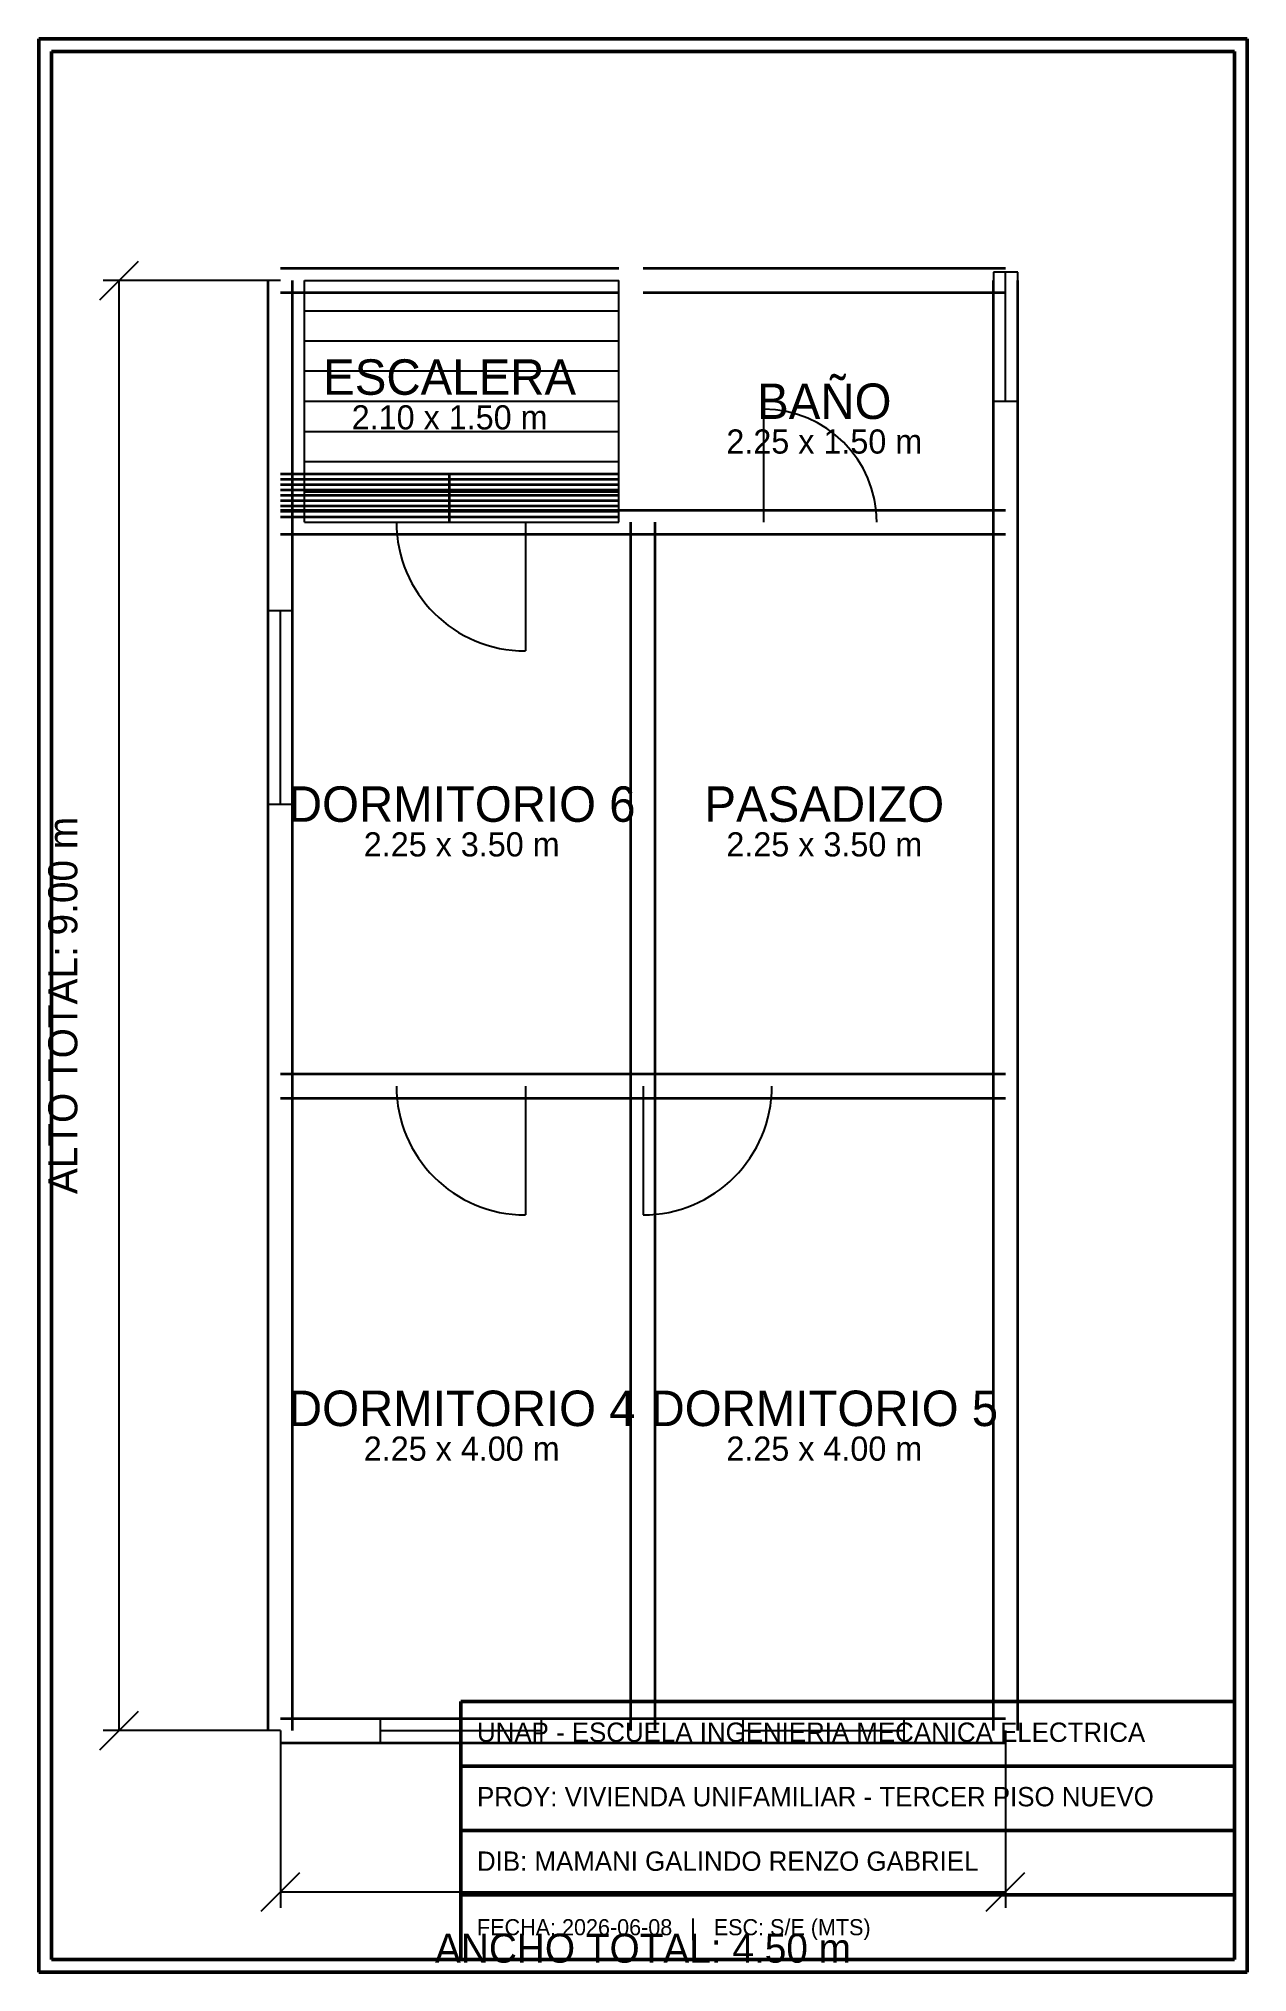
# Model space of a CAD drawing. Header units: metres. Extents: x -1.5 to 6, y -1.5 to 10.5.
import ezdxf
from ezdxf.enums import TextEntityAlignment as Align

# ---------------------------------------------------------------- set-up
doc = ezdxf.new("R2010")
doc.units = ezdxf.units.M
for name, color, linetype, true_color in [('COTAS', 8, 'Continuous', 0x666666), ('ESCALERAS', 7, 'Continuous', 0x000000), ('PUERTAS', 7, 'Continuous', 0x000000), ('TEXTOS', 7, 'Continuous', 0x000000), ('VENTANAS', 7, 'Continuous', 0x000000)]:
    doc.layers.add(name, color=color, linetype=linetype, true_color=true_color)
doc.layers.add('MARCO', color=7, linetype='Continuous', lineweight=50, true_color=0x000000)
doc.layers.add('MUROS', color=7, linetype='Continuous', lineweight=35, true_color=0x000000)

msp = doc.modelspace()

# ---------------------------------------------------------------- linework, layer by layer
at = {"layer": 'COTAS'}
for p, q in [((-1.12, 8.88), (-0.88, 9.12)), ((0, 9), (-1.1, 9)), ((-1, 0), (-1, 9)), ((-1.12, -0.12), (-0.88, 0.12)), ((0, 0), (-1.1, 0)), ((0, 0), (0, -1.1)), ((4.5, 0), (4.5, -1.1)), ((-0.12, -1.12), (0.12, -0.88)), ((4.38, -1.12), (4.62, -0.88)), ((0, -1), (4.5, -1))]:
    msp.add_line(p, q, dxfattribs=at)
at = {"layer": 'ESCALERAS'}
for p, q in [((0.15, 7.5), (0.15, 9)), ((0.15, 9), (2.1, 9)), ((2.1, 7.5), (2.1, 9)), ((0.15, 8.812), (2.1, 8.812)), ((0.15, 8.625), (2.1, 8.625)), ((0.15, 8.438), (2.1, 8.438)), ((0.15, 8.25), (2.1, 8.25)), ((0.15, 8.062), (2.1, 8.062)), ((0.15, 7.875), (2.1, 7.875)), ((0.15, 7.688), (2.1, 7.688)), ((0.15, 7.5), (2.1, 7.5))]:
    msp.add_line(p, q, dxfattribs=at)
at = {"layer": 'MARCO'}
for p, q in [((6, 10.5), (-1.5, 10.5)), ((-1.5, 10.5), (-1.5, -1.5)), ((6, -1.5), (6, 10.5)), ((5.92, 10.42), (-1.42, 10.42)), ((-1.42, 10.42), (-1.42, -1.42)), ((5.92, -1.42), (5.92, 10.42)), ((1.12, -1.42), (1.12, 0.18)), ((1.12, 0.18), (5.92, 0.18)), ((1.12, -0.22), (5.92, -0.22)), ((1.12, -0.62), (5.92, -0.62)), ((1.12, -1.02), (5.92, -1.02)), ((-1.42, -1.42), (5.92, -1.42)), ((-1.5, -1.5), (6, -1.5))]:
    msp.add_line(p, q, dxfattribs=at)
at = {"layer": 'MUROS'}
for p, q in [((-0.075, 7.5), (-0.075, 9)), ((0, 9.075), (2.1, 9.075)), ((0.075, 7.5), (0.075, 9)), ((2.25, 9.075), (4.5, 9.075)), ((4.425, 7.5), (4.425, 9)), ((4.575, 7.5), (4.575, 9)), ((0, 8.925), (2.1, 8.925)), ((2.25, 8.925), (4.5, 8.925)), ((0, 7.8), (2.1, 7.8)), ((1.05, 7.5), (1.05, 7.8)), ((0, 7.767), (1.05, 7.767)), ((0, 7.733), (1.05, 7.733)), ((0, 7.7), (1.05, 7.7)), ((1.05, 7.767), (2.1, 7.767)), ((1.05, 7.733), (2.1, 7.733)), ((1.05, 7.7), (2.1, 7.7)), ((0, 7.667), (1.05, 7.667)), ((0, 7.633), (1.05, 7.633)), ((0, 7.6), (1.05, 7.6)), ((0, 7.575), (2.25, 7.575)), ((0, 7.575), (2.1, 7.575)), ((0, 7.567), (1.05, 7.567)), ((1.05, 7.667), (2.1, 7.667)), ((1.05, 7.633), (2.1, 7.633)), ((1.05, 7.6), (2.1, 7.6)), ((1.05, 7.567), (2.1, 7.567)), ((2.25, 7.575), (4.5, 7.575)), ((-0.075, 4), (-0.075, 7.5)), ((0, 7.533), (1.05, 7.533)), ((0.075, 4), (0.075, 7.5)), ((1.05, 7.533), (2.1, 7.533)), ((2.175, 4), (2.175, 7.5)), ((2.325, 4), (2.325, 7.5)), ((4.425, 4), (4.425, 7.5)), ((4.575, 4), (4.575, 7.5)), ((0, 7.425), (2.25, 7.425)), ((0, 7.425), (2.1, 7.425)), ((2.25, 7.425), (4.5, 7.425)), ((-0.075, 0), (-0.075, 4)), ((0, 4.075), (2.25, 4.075)), ((0.075, 0), (0.075, 4)), ((2.175, 0), (2.175, 4)), ((2.25, 4.075), (4.5, 4.075)), ((2.325, 0), (2.325, 4)), ((4.425, 0), (4.425, 4)), ((4.575, 0), (4.575, 4)), ((0, 3.925), (2.25, 3.925)), ((2.25, 3.925), (4.5, 3.925)), ((0, 0.075), (2.25, 0.075)), ((2.25, 0.075), (4.5, 0.075)), ((0, -0.075), (2.25, -0.075)), ((2.25, -0.075), (4.5, -0.075))]:
    msp.add_line(p, q, dxfattribs=at)
at = {"layer": 'PUERTAS'}
for p, q in [((3, 7.5), (3, 8.2)), ((1.52, 7.5), (1.52, 6.7)), ((1.52, 4), (1.52, 3.2)), ((2.25, 4), (2.25, 3.2))]:
    msp.add_line(p, q, dxfattribs=at)
for centre, radius, start, end in [((3, 7.5), 0.7, 0, 90), ((1.52, 7.5), 0.8, 180, 270), ((1.52, 4), 0.8, 180, 270), ((2.25, 4), 0.8, 270, 360)]:
    msp.add_arc(centre, radius, start, end, dxfattribs=at)
at = {"layer": 'VENTANAS'}
for p, q in [((4.575, 9.05), (4.425, 9.05)), ((4.425, 9.05), (4.425, 8.25)), ((4.5, 8.25), (4.5, 9.05)), ((4.575, 8.25), (4.575, 9.05)), ((4.425, 8.25), (4.575, 8.25)), ((0.075, 6.95), (-0.075, 6.95)), ((-0.075, 6.95), (-0.075, 5.75)), ((0, 5.75), (0, 6.95)), ((0.075, 5.75), (0.075, 6.95)), ((-0.075, 5.75), (0.075, 5.75)), ((1.62, 0.075), (0.62, 0.075)), ((0.62, 0.075), (0.62, -0.075)), ((0.62, 0), (1.62, 0)), ((1.62, -0.075), (1.62, 0.075)), ((3.87, 0.075), (2.87, 0.075)), ((2.87, 0.075), (2.87, -0.075)), ((2.87, 0), (3.87, 0)), ((3.87, -0.075), (3.87, 0.075)), ((0.62, -0.075), (1.62, -0.075)), ((2.87, -0.075), (3.87, -0.075))]:
    msp.add_line(p, q, dxfattribs=at)

# ---------------------------------------------------------------- texts
at = {"layer": 'COTAS'}
msp.add_text('ALTO TOTAL: 9.00 m', height=0.18, rotation=90, dxfattribs=at).set_placement((-1.35, 4.5), align=Align.MIDDLE_CENTER)
msp.add_text('ANCHO TOTAL: 4.50 m', height=0.18, dxfattribs=at).set_placement((2.25, -1.35), align=Align.MIDDLE_CENTER)
at = {"layer": 'TEXTOS'}
for s, height, p in [('ESCALERA', 0.22, (1.05, 8.4)), ('BAÑO', 0.22, (3.375, 8.25)), ('2.10 x 1.50 m', 0.15, (1.05, 8.15)), ('2.25 x 1.50 m', 0.15, (3.375, 8)), ('DORMITORIO 6', 0.22, (1.125, 5.75)), ('PASADIZO', 0.22, (3.375, 5.75)), ('2.25 x 3.50 m', 0.15, (1.125, 5.5)), ('2.25 x 3.50 m', 0.15, (3.375, 5.5)), ('DORMITORIO 4', 0.22, (1.125, 2)), ('DORMITORIO 5', 0.22, (3.375, 2)), ('2.25 x 4.00 m', 0.15, (1.125, 1.75)), ('2.25 x 4.00 m', 0.15, (3.375, 1.75))]:
    msp.add_text(s, height=height, dxfattribs=at).set_placement(p, align=Align.MIDDLE_CENTER)
for s, height, p in [('UNAP - ESCUELA INGENIERIA MECANICA ELECTRICA', 0.12, (1.22, -0.07)), ('PROY: VIVIENDA UNIFAMILIAR - TERCER PISO NUEVO', 0.12, (1.22, -0.47)), ('DIB: MAMANI GALINDO RENZO GABRIEL', 0.12, (1.22, -0.87)), ('FECHA: 2026-06-08   |   ESC: S/E (MTS)', 0.1, (1.22, -1.27))]:
    msp.add_text(s, height=height, dxfattribs=at).set_placement(p)

doc.saveas('drawing.dxf')
